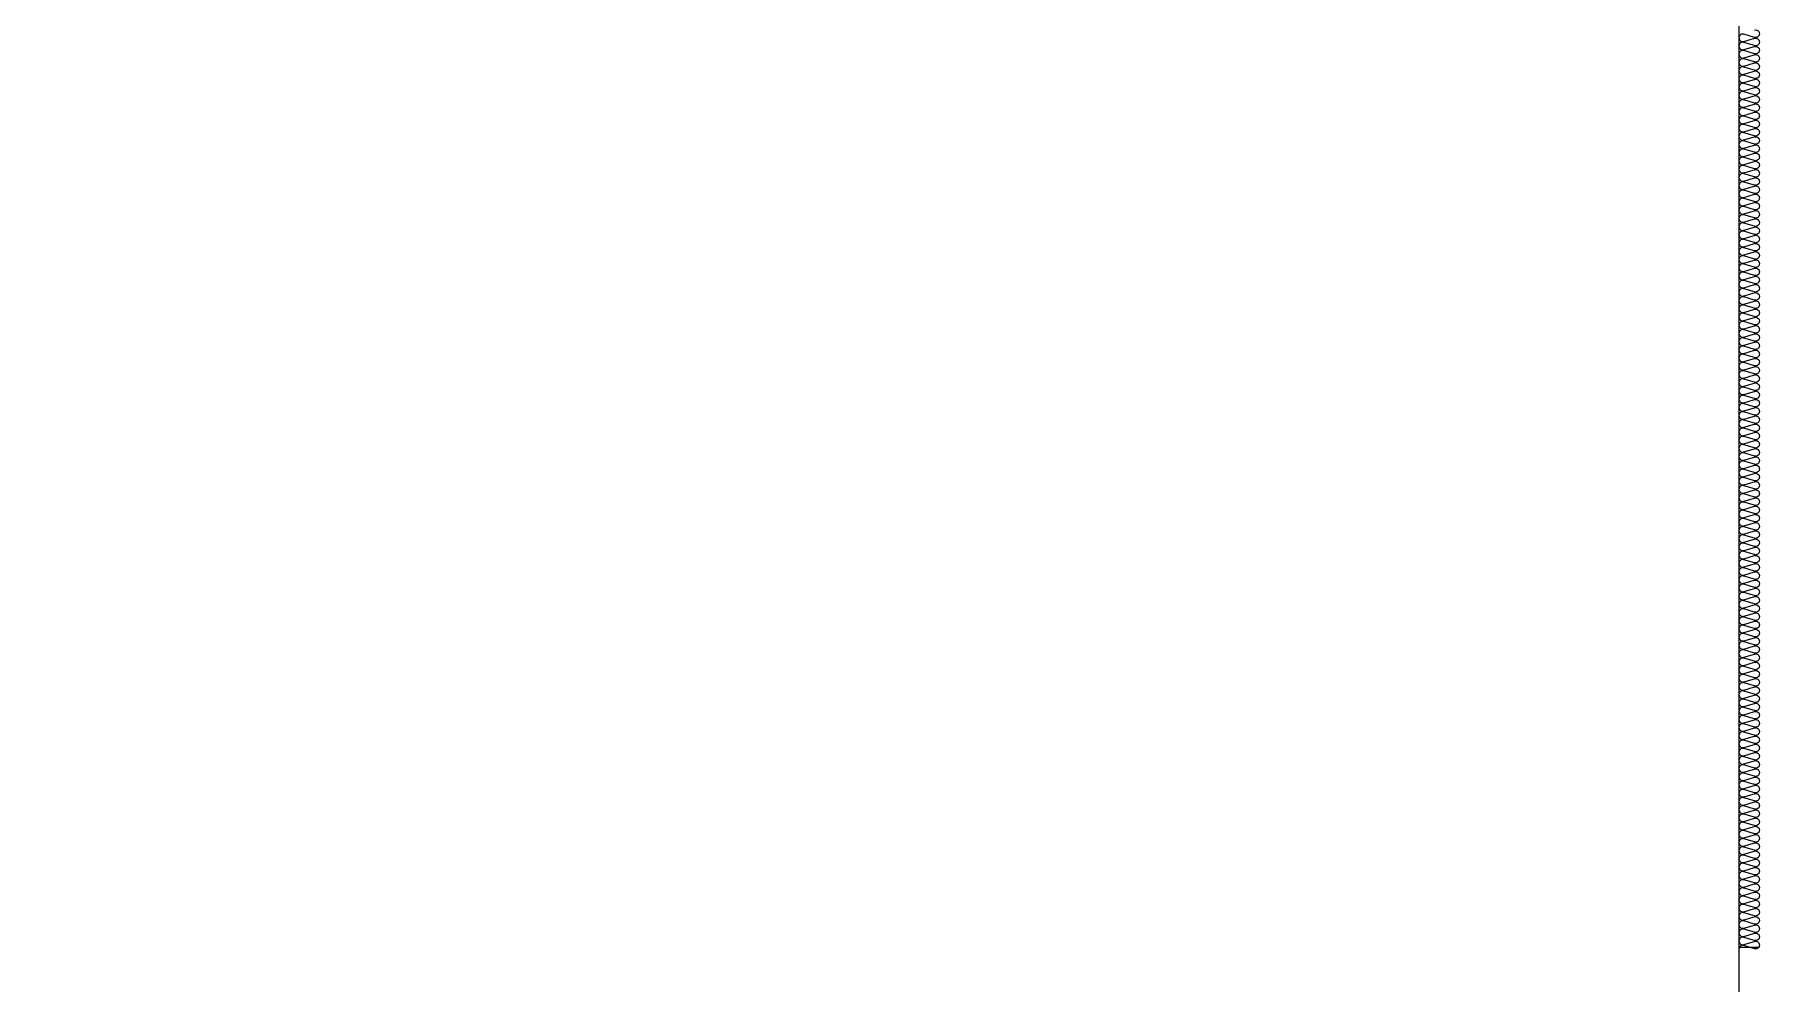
# Model space of a CAD drawing. Header units: millimetres. Extents: x 17311 to 801382, y -242618 to -104888.
# Drawn here: x 548611 to 552811, y -199153 to -196841 of the extents above; entities that cross this region are included whole.
import ezdxf

# ---------------------------------------------------------------- set-up
doc = ezdxf.new("R2010")
doc.units = ezdxf.units.MM
doc.header["$LTSCALE"] = 250
doc.layers.add('A-ELE8', color=8, linetype='Continuous')
doc.layers.add('ISL', color=251, linetype='Continuous')

msp = doc.modelspace()

# ---------------------------------------------------------------- linework, layer by layer
at = {"layer": 'A-ELE8'}
msp.add_line((552760.7, -199064.5), (552760.7, -201479.5), dxfattribs=at)
at = {"layer": 'ISL'}
msp.add_lwpolyline([(534860.7, -194579.5), (537760.7, -194579.5), (537760.7, -195329.5), (538460.7, -195329.5), (538460.7, -194579.5), (541360.7, -194579.5), (541360.7, -195329.5), (542060.7, -195329.5), (542060.7, -194579.5), (544960.7, -194579.5), (544960.7, -195329.5), (545660.7, -195329.5), (545660.7, -194579.5), (548560.7, -194579.5), (548560.7, -195329.5), (549260.7, -195329.5), (549260.7, -194579.5), (552460.7, -194579.5), (552460.7, -195329.5), (552760.7, -195329.5), (552760.7, -199064.5), (552810.7, -199064.5)], dxfattribs=at)
msp.add_lwpolyline([(552798.5, -196830.7, -1.372593), (552798.5, -196848.3), (552772.8, -196840.7, 0.509267), (552760.7, -196849.5, 0.509267), (552772.8, -196858.3), (552798.5, -196850.7, -1.372593), (552798.5, -196868.3), (552772.8, -196860.7, 0.509267), (552760.7, -196869.5, 0.509267), (552772.8, -196878.3), (552798.5, -196870.7, -1.372593), (552798.5, -196888.3), (552772.8, -196880.7, 0.509267), (552760.7, -196889.5, 0.509267), (552772.8, -196898.3), (552798.5, -196890.7, -1.372593), (552798.5, -196908.3), (552772.8, -196900.7, 0.509267), (552760.7, -196909.5, 0.509267), (552772.8, -196918.3), (552798.5, -196910.7, -1.372593), (552798.5, -196928.3), (552772.8, -196920.7, 0.509267), (552760.7, -196929.5, 0.509267), (552772.8, -196938.3), (552798.5, -196930.7, -1.372593), (552798.5, -196948.3), (552772.8, -196940.7, 0.509267), (552760.7, -196949.5, 0.509267), (552772.8, -196958.3), (552798.5, -196950.7, -1.372593), (552798.5, -196968.3), (552772.8, -196960.7, 0.509267), (552760.7, -196969.5, 0.509267), (552772.8, -196978.3), (552798.5, -196970.7, -1.372593), (552798.5, -196988.3), (552772.8, -196980.7, 0.509267), (552760.7, -196989.5, 0.509267), (552772.8, -196998.3), (552798.5, -196990.7, -1.372593), (552798.5, -197008.3), (552772.8, -197000.7, 0.509267), (552760.7, -197009.5, 0.509267), (552772.8, -197018.3), (552798.5, -197010.7, -1.372593), (552798.5, -197028.3), (552772.8, -197020.7, 0.509267), (552760.7, -197029.5, 0.509267), (552772.8, -197038.3), (552798.5, -197030.7, -1.372593), (552798.5, -197048.3), (552772.8, -197040.7, 0.509267), (552760.7, -197049.5, 0.509267), (552772.8, -197058.3), (552798.5, -197050.7, -1.372593), (552798.5, -197068.3), (552772.8, -197060.7, 0.509267), (552760.7, -197069.5, 0.509267), (552772.8, -197078.3), (552798.5, -197070.7, -1.372593), (552798.5, -197088.3), (552772.8, -197080.7, 0.509267), (552760.7, -197089.5, 0.509267), (552772.8, -197098.3), (552798.5, -197090.7, -1.372593), (552798.5, -197108.3), (552772.8, -197100.7, 0.509267), (552760.7, -197109.5, 0.509267), (552772.8, -197118.3), (552798.5, -197110.7, -1.372593), (552798.5, -197128.3), (552772.8, -197120.7, 0.509267), (552760.7, -197129.5, 0.509267), (552772.8, -197138.3), (552798.5, -197130.7, -1.372593), (552798.5, -197148.3), (552772.8, -197140.7, 0.509267), (552760.7, -197149.5, 0.509267), (552772.8, -197158.3), (552798.5, -197150.7, -1.372593), (552798.5, -197168.3), (552772.8, -197160.7, 0.509267), (552760.7, -197169.5, 0.509267), (552772.8, -197178.3), (552798.5, -197170.7, -1.372593), (552798.5, -197188.3), (552772.8, -197180.7, 0.509267), (552760.7, -197189.5, 0.509267), (552772.8, -197198.3), (552798.5, -197190.7, -1.372593), (552798.5, -197208.3), (552772.8, -197200.7, 0.509267), (552760.7, -197209.5, 0.509267), (552772.8, -197218.3), (552798.5, -197210.7, -1.372593), (552798.5, -197228.3), (552772.8, -197220.7, 0.509267), (552760.7, -197229.5, 0.509267), (552772.8, -197238.3), (552798.5, -197230.7, -1.372593), (552798.5, -197248.3), (552772.8, -197240.7, 0.509267), (552760.7, -197249.5, 0.509267), (552772.8, -197258.3), (552798.5, -197250.7, -1.372593), (552798.5, -197268.3), (552772.8, -197260.7, 0.509267), (552760.7, -197269.5, 0.509267), (552772.8, -197278.3), (552798.5, -197270.7, -1.372593), (552798.5, -197288.3), (552772.8, -197280.7, 0.509267), (552760.7, -197289.5, 0.509267), (552772.8, -197298.3), (552798.5, -197290.7, -1.372593), (552798.5, -197308.3), (552772.8, -197300.7, 0.509267), (552760.7, -197309.5, 0.509267), (552772.8, -197318.3), (552798.5, -197310.7, -1.372593), (552798.5, -197328.3), (552772.8, -197320.7, 0.509267), (552760.7, -197329.5, 0.509267), (552772.8, -197338.3), (552798.5, -197330.7, -1.372593), (552798.5, -197348.3), (552772.8, -197340.7, 0.509267), (552760.7, -197349.5, 0.509267), (552772.8, -197358.3), (552798.5, -197350.7, -1.372593), (552798.5, -197368.3), (552772.8, -197360.7, 0.509267), (552760.7, -197369.5, 0.509267), (552772.8, -197378.3), (552798.5, -197370.7, -1.372593), (552798.5, -197388.3), (552772.8, -197380.7, 0.509267), (552760.7, -197389.5, 0.509267), (552772.8, -197398.3), (552798.5, -197390.7, -1.372593), (552798.5, -197408.3), (552772.8, -197400.7, 0.509267), (552760.7, -197409.5, 0.509267), (552772.8, -197418.3), (552798.5, -197410.7, -1.372593), (552798.5, -197428.3), (552772.8, -197420.7, 0.509267), (552760.7, -197429.5, 0.509267), (552772.8, -197438.3), (552798.5, -197430.7, -1.372593), (552798.5, -197448.3), (552772.8, -197440.7, 0.509267), (552760.7, -197449.5, 0.509267), (552772.8, -197458.3), (552798.5, -197450.7, -1.372593), (552798.5, -197468.3), (552772.8, -197460.7, 0.509267), (552760.7, -197469.5, 0.509267), (552772.8, -197478.3), (552798.5, -197470.7, -1.372593), (552798.5, -197488.3), (552772.8, -197480.7, 0.509267), (552760.7, -197489.5, 0.509267), (552772.8, -197498.3), (552798.5, -197490.7, -1.372593), (552798.5, -197508.3), (552772.8, -197500.7, 0.509267), (552760.7, -197509.5, 0.509267), (552772.8, -197518.3), (552798.5, -197510.7, -1.372593), (552798.5, -197528.3), (552772.8, -197520.7, 0.509267), (552760.7, -197529.5, 0.509267), (552772.8, -197538.3), (552798.5, -197530.7, -1.372593), (552798.5, -197548.3), (552772.8, -197540.7, 0.509267), (552760.7, -197549.5, 0.509267), (552772.8, -197558.3), (552798.5, -197550.7, -1.372593), (552798.5, -197568.3), (552772.8, -197560.7, 0.509267), (552760.7, -197569.5, 0.509267), (552772.8, -197578.3), (552798.5, -197570.7, -1.372593), (552798.5, -197588.3), (552772.8, -197580.7, 0.509267), (552760.7, -197589.5, 0.509267), (552772.8, -197598.3), (552798.5, -197590.7, -1.372593), (552798.5, -197608.3), (552772.8, -197600.7, 0.509267), (552760.7, -197609.5, 0.509267), (552772.8, -197618.3), (552798.5, -197610.7, -1.372593), (552798.5, -197628.3), (552772.8, -197620.7, 0.509267), (552760.7, -197629.5, 0.509267), (552772.8, -197638.3), (552798.5, -197630.7, -1.372593), (552798.5, -197648.3), (552772.8, -197640.7, 0.509267), (552760.7, -197649.5, 0.509267), (552772.8, -197658.3), (552798.5, -197650.7, -1.372593), (552798.5, -197668.3), (552772.8, -197660.7, 0.509267), (552760.7, -197669.5, 0.509267), (552772.8, -197678.3), (552798.5, -197670.7, -1.372593), (552798.5, -197688.3), (552772.8, -197680.7, 0.509267), (552760.7, -197689.5, 0.509267), (552772.8, -197698.3), (552798.5, -197690.7, -1.372593), (552798.5, -197708.3), (552772.8, -197700.7, 0.509267), (552760.7, -197709.5, 0.509267), (552772.8, -197718.3), (552798.5, -197710.7, -1.372593), (552798.5, -197728.3), (552772.8, -197720.7, 0.509267), (552760.7, -197729.5, 0.509267), (552772.8, -197738.3), (552798.5, -197730.7, -1.372593), (552798.5, -197748.3), (552772.8, -197740.7, 0.509267), (552760.7, -197749.5, 0.509267), (552772.8, -197758.3), (552798.5, -197750.7, -1.372593), (552798.5, -197768.3), (552772.8, -197760.7, 0.509267), (552760.7, -197769.5, 0.509267), (552772.8, -197778.3), (552798.5, -197770.7, -1.372593), (552798.5, -197788.3), (552772.8, -197780.7, 0.509267), (552760.7, -197789.5, 0.509267), (552772.8, -197798.3), (552798.5, -197790.7, -1.372593), (552798.5, -197808.3), (552772.8, -197800.7, 0.509267), (552760.7, -197809.5, 0.509267), (552772.8, -197818.3), (552798.5, -197810.7, -1.372593), (552798.5, -197828.3), (552772.8, -197820.7, 0.509267), (552760.7, -197829.5, 0.509267), (552772.8, -197838.3), (552798.5, -197830.7, -1.372593), (552798.5, -197848.3), (552772.8, -197840.7, 0.509267), (552760.7, -197849.5, 0.509267), (552772.8, -197858.3), (552798.5, -197850.7, -1.372593), (552798.5, -197868.3), (552772.8, -197860.7, 0.509267), (552760.7, -197869.5, 0.509267), (552772.8, -197878.3), (552798.5, -197870.7, -1.372593), (552798.5, -197888.3), (552772.8, -197880.7, 0.509267), (552760.7, -197889.5, 0.509267), (552772.8, -197898.3), (552798.5, -197890.7, -1.372593), (552798.5, -197908.3), (552772.8, -197900.7, 0.509267), (552760.7, -197909.5, 0.509267), (552772.8, -197918.3), (552798.5, -197910.7, -1.372593), (552798.5, -197928.3), (552772.8, -197920.7, 0.509267), (552760.7, -197929.5, 0.509267), (552772.8, -197938.3), (552798.5, -197930.7, -1.372593), (552798.5, -197948.3), (552772.8, -197940.7, 0.509267), (552760.7, -197949.5, 0.509267), (552772.8, -197958.3), (552798.5, -197950.7, -1.372593), (552798.5, -197968.3), (552772.8, -197960.7, 0.509267), (552760.7, -197969.5, 0.509267), (552772.8, -197978.3), (552798.5, -197970.7, -1.372593), (552798.5, -197988.3), (552772.8, -197980.7, 0.509267), (552760.7, -197989.5, 0.509267), (552772.8, -197998.3), (552798.5, -197990.7, -1.372593), (552798.5, -198008.3), (552772.8, -198000.7, 0.509267), (552760.7, -198009.5, 0.509267), (552772.8, -198018.3), (552798.5, -198010.7, -1.372593), (552798.5, -198028.3), (552772.8, -198020.7, 0.509267), (552760.7, -198029.5, 0.509267), (552772.8, -198038.3), (552798.5, -198030.7, -1.372593), (552798.5, -198048.3), (552772.8, -198040.7, 0.509267), (552760.7, -198049.5, 0.509267), (552772.8, -198058.3), (552798.5, -198050.7, -1.372593), (552798.5, -198068.3), (552772.8, -198060.7, 0.509267), (552760.7, -198069.5, 0.509267), (552772.8, -198078.3), (552798.5, -198070.7, -1.372593), (552798.5, -198088.3), (552772.8, -198080.7, 0.509267), (552760.7, -198089.5, 0.509267), (552772.8, -198098.3), (552798.5, -198090.7, -1.372593), (552798.5, -198108.3), (552772.8, -198100.7, 0.509267), (552760.7, -198109.5, 0.509267), (552772.8, -198118.3), (552798.5, -198110.7, -1.372593), (552798.5, -198128.3), (552772.8, -198120.7, 0.509267), (552760.7, -198129.5, 0.509267), (552772.8, -198138.3), (552798.5, -198130.7, -1.372593), (552798.5, -198148.3), (552772.8, -198140.7, 0.509267), (552760.7, -198149.5, 0.509267), (552772.8, -198158.3), (552798.5, -198150.7, -1.372593), (552798.5, -198168.3), (552772.8, -198160.7, 0.509267), (552760.7, -198169.5, 0.509267), (552772.8, -198178.3), (552798.5, -198170.7, -1.372593), (552798.5, -198188.3), (552772.8, -198180.7, 0.509267), (552760.7, -198189.5, 0.509267), (552772.8, -198198.3), (552798.5, -198190.7, -1.372593), (552798.5, -198208.3), (552772.8, -198200.7, 0.509267), (552760.7, -198209.5, 0.509267), (552772.8, -198218.3), (552798.5, -198210.7, -1.372593), (552798.5, -198228.3), (552772.8, -198220.7, 0.509267), (552760.7, -198229.5, 0.509267), (552772.8, -198238.3), (552798.5, -198230.7, -1.372593), (552798.5, -198248.3), (552772.8, -198240.7, 0.509267), (552760.7, -198249.5, 0.509267), (552772.8, -198258.3), (552798.5, -198250.7, -1.372593), (552798.5, -198268.3), (552772.8, -198260.7, 0.509267), (552760.7, -198269.5, 0.509267), (552772.8, -198278.3), (552798.5, -198270.7, -1.372593), (552798.5, -198288.3), (552772.8, -198280.7, 0.509267), (552760.7, -198289.5, 0.509267), (552772.8, -198298.3), (552798.5, -198290.7, -1.372593), (552798.5, -198308.3), (552772.8, -198300.7, 0.509267), (552760.7, -198309.5, 0.509267), (552772.8, -198318.3), (552798.5, -198310.7, -1.372593), (552798.5, -198328.3), (552772.8, -198320.7, 0.509267), (552760.7, -198329.5, 0.509267), (552772.8, -198338.3), (552798.5, -198330.7, -1.372593), (552798.5, -198348.3), (552772.8, -198340.7, 0.509267), (552760.7, -198349.5, 0.509267), (552772.8, -198358.3), (552798.5, -198350.7, -1.372593), (552798.5, -198368.3), (552772.8, -198360.7, 0.509267), (552760.7, -198369.5, 0.509267), (552772.8, -198378.3), (552798.5, -198370.7, -1.372593), (552798.5, -198388.3), (552772.8, -198380.7, 0.509267), (552760.7, -198389.5, 0.509267), (552772.8, -198398.3), (552798.5, -198390.7, -1.372593), (552798.5, -198408.3), (552772.8, -198400.7, 0.509267), (552760.7, -198409.5, 0.509267), (552772.8, -198418.3), (552798.5, -198410.7, -1.372593), (552798.5, -198428.3), (552772.8, -198420.7, 0.509267), (552760.7, -198429.5, 0.509267), (552772.8, -198438.3), (552798.5, -198430.7, -1.372593), (552798.5, -198448.3), (552772.8, -198440.7, 0.509267), (552760.7, -198449.5, 0.509267), (552772.8, -198458.3), (552798.5, -198450.7, -1.372593), (552798.5, -198468.3), (552772.8, -198460.7, 0.509267), (552760.7, -198469.5, 0.509267), (552772.8, -198478.3), (552798.5, -198470.7, -1.372593), (552798.5, -198488.3), (552772.8, -198480.7, 0.509267), (552760.7, -198489.5, 0.509267), (552772.8, -198498.3), (552798.5, -198490.7, -1.372593), (552798.5, -198508.3), (552772.8, -198500.7, 0.509267), (552760.7, -198509.5, 0.509267), (552772.8, -198518.3), (552798.5, -198510.7, -1.372593), (552798.5, -198528.3), (552772.8, -198520.7, 0.509267), (552760.7, -198529.5, 0.509267), (552772.8, -198538.3), (552798.5, -198530.7, -1.372593), (552798.5, -198548.3), (552772.8, -198540.7, 0.509267), (552760.7, -198549.5, 0.509267), (552772.8, -198558.3), (552798.5, -198550.7, -1.372593), (552798.5, -198568.3), (552772.8, -198560.7, 0.509267), (552760.7, -198569.5, 0.509267), (552772.8, -198578.3), (552798.5, -198570.7, -1.372593), (552798.5, -198588.3), (552772.8, -198580.7, 0.509267), (552760.7, -198589.5, 0.509267), (552772.8, -198598.3), (552798.5, -198590.7, -1.372593), (552798.5, -198608.3), (552772.8, -198600.7, 0.509267), (552760.7, -198609.5, 0.509267), (552772.8, -198618.3), (552798.5, -198610.7, -1.372593), (552798.5, -198628.3), (552772.8, -198620.7, 0.509267), (552760.7, -198629.5, 0.509267), (552772.8, -198638.3), (552798.5, -198630.7, -1.372593), (552798.5, -198648.3), (552772.8, -198640.7, 0.509267), (552760.7, -198649.5, 0.509267), (552772.8, -198658.3), (552798.5, -198650.7, -1.372593), (552798.5, -198668.3), (552772.8, -198660.7, 0.509267), (552760.7, -198669.5, 0.509267), (552772.8, -198678.3), (552798.5, -198670.7, -1.372593), (552798.5, -198688.3), (552772.8, -198680.7, 0.509267), (552760.7, -198689.5, 0.509267), (552772.8, -198698.3), (552798.5, -198690.7, -1.372593), (552798.5, -198708.3), (552772.8, -198700.7, 0.509267), (552760.7, -198709.5, 0.509267), (552772.8, -198718.3), (552798.5, -198710.7, -1.372593), (552798.5, -198728.3), (552772.8, -198720.7, 0.509267), (552760.7, -198729.5, 0.509267), (552772.8, -198738.3), (552798.5, -198730.7, -1.372593), (552798.5, -198748.3), (552772.8, -198740.7, 0.509267), (552760.7, -198749.5, 0.509267), (552772.8, -198758.3), (552798.5, -198750.7, -1.372593), (552798.5, -198768.3), (552772.8, -198760.7, 0.509267), (552760.7, -198769.5, 0.509267), (552772.8, -198778.3), (552798.5, -198770.7, -1.372593), (552798.5, -198788.3), (552772.8, -198780.7, 0.509267), (552760.7, -198789.5, 0.509267), (552772.8, -198798.3), (552798.5, -198790.7, -1.372593), (552798.5, -198808.3), (552772.8, -198800.7, 0.509267), (552760.7, -198809.5, 0.509267), (552772.8, -198818.3), (552798.5, -198810.7, -1.372593), (552798.5, -198828.3), (552772.8, -198820.7, 0.509267), (552760.7, -198829.5, 0.509267), (552772.8, -198838.3), (552798.5, -198830.7, -1.372593), (552798.5, -198848.3), (552772.8, -198840.7, 0.509267), (552760.7, -198849.5, 0.509267), (552772.8, -198858.3), (552798.5, -198850.7, -1.372593), (552798.5, -198868.3), (552772.8, -198860.7, 0.509267), (552760.7, -198869.5, 0.509267), (552772.8, -198878.3), (552798.5, -198870.7, -1.372593), (552798.5, -198888.3), (552772.8, -198880.7, 0.509267), (552760.7, -198889.5, 0.509267), (552772.8, -198898.3), (552798.5, -198890.7, -1.372593), (552798.5, -198908.3), (552772.8, -198900.7, 0.509267), (552760.7, -198909.5, 0.509267), (552772.8, -198918.3), (552798.5, -198910.7, -1.372593), (552798.5, -198928.3), (552772.8, -198920.7, 0.509267), (552760.7, -198929.5, 0.509267), (552772.8, -198938.3), (552798.5, -198930.7, -1.372593), (552798.5, -198948.3), (552772.8, -198940.7, 0.509267), (552760.7, -198949.5, 0.509267), (552772.8, -198958.3), (552798.5, -198950.7, -1.372593), (552798.5, -198968.3), (552772.8, -198960.7, 0.509267), (552760.7, -198969.5, 0.509267), (552772.8, -198978.3), (552798.5, -198970.7, -1.372593), (552798.5, -198988.3), (552772.8, -198980.7, 0.509267), (552760.7, -198989.5, 0.509267), (552772.8, -198998.3), (552798.5, -198990.7, -1.372593), (552798.5, -199008.3), (552772.8, -199000.7, 0.509267), (552760.7, -199009.5, 0.509267), (552772.8, -199018.3), (552798.5, -199010.7, -1.372593), (552798.5, -199028.3), (552772.8, -199020.7, 0.509267), (552760.7, -199029.5, 0.509267), (552772.8, -199038.3), (552798.5, -199030.7, -1.372593), (552798.5, -199048.3), (552772.8, -199040.7, 0.509267), (552760.7, -199049.5, 0.509267), (552772.8, -199058.3), (552798.5, -199050.7, -1.372593), (552798.5, -199068.3), (552772.8, -199060.7, 0.509267), (552760.7, -199069.5)], format="xyb", dxfattribs=at)

doc.saveas('drawing.dxf')
